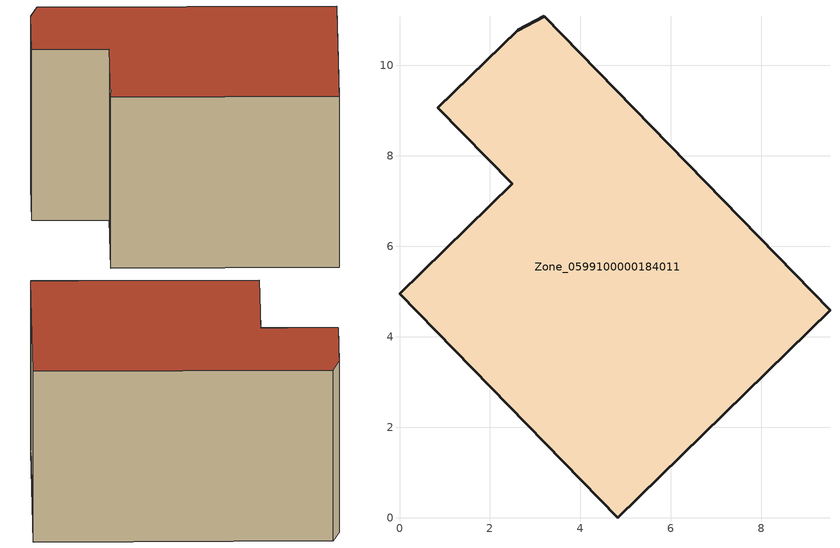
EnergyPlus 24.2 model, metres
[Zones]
Zone_0599100000184011
 floor ground (C_G): 2.61,10.78 3.2,11.09 9.52,4.58 4.82,0 0,4.95 2.49,7.38 0.85,9.06 z0
 wall outside (C_F): 4.82,0 9.52,4.58 3.2,11.09 2.61,10.78 0.85,9.06 2.49,7.38 0,4.95 4.82,0 z0:5.68
 roof outside (C_R): 3.2,11.09 2.61,10.78 0.85,9.06 2.49,7.38 0,4.95 4.82,0 9.52,4.58 z5.68
[BUILDING]
Pand.0599100000184011: North Axis=0; Terrain=City; Loads Convergence Tolerance Value=0.04; Temperature Convergence Tolerance Value=0.4; Solar Distribution=FullExterior; Maximum Number of Warmup Days=25; Minimum Number of Warmup Days=1
[Site:Location]
Rotterdam.The.Hague.AP_ZH_NLD Design_Conditions: Latitude=51.96; Longitude=4.45; Time Zone=1; Elevation=-4.5
[SITE:GROUNDTEMPERATURE:BUILDINGSURFACE]
18, 18, 18, 18, 18, 18, 18, 18, 18, 18, 18, 18
[MATERIAL] Thermal Absorptance=0.9; Solar Absorptance=0.7; Visible Absorptance=0.7
Name | Roughness | Thickness | Conductivity | Density | Specific Heat
G.TI.1975-1991 | MediumSmooth | 0.15 | 0.288461 | 540 | 1210
F.TI.1975-1991 | Rough | 0.3 | 0.230769 | 1920 | 840
R.TI.1975-1991 | MediumRough | 0.2 | 0.153846 | 1500 | 1000
[CONSTRUCTION]
C_G: G.TI.1975-1991
C_F: F.TI.1975-1991
C_R: R.TI.1975-1991
[ZONE]
Zone_0599100000184011: Type=1; Multiplier=1; Ceiling Height=Autocalculate; Volume=Autocalculate; Floor Area=autocalculate; Part of Total Floor Area=Yes
[ZONEINFILTRATION:DESIGNFLOWRATE]
Infil_Zone_0599100000184011: Zone or ZoneList or Space or SpaceList=Zone_0599100000184011; Schedule=AlwaysOn; Design Flow Rate Calculation Method=Flow/Area; Flow Rate per Floor Area=0.003; Constant Term Coefficient=1; Temperature Term Coefficient=0; Velocity Term Coefficient=0; Velocity Squared Term Coefficient=0
[HVACTEMPLATE:ZONE:IDEALLOADSAIRSYSTEM]
Zone_0599100000184011: Maximum Heating Supply Air Temperature=50; Minimum Cooling Supply Air Temperature=13; Maximum Heating Supply Air Humidity Ratio=0.0156; Minimum Cooling Supply Air Humidity Ratio=0.0077; Heating Limit=NoLimit; Cooling Limit=NoLimit; Dehumidification Control Type=ConstantSensibleHeatRatio; Cooling Sensible Heat Ratio=0.7; Dehumidification Setpoint=60; Humidification Control Type=None; Humidification Setpoint=30; Outdoor Air Method=None; Outdoor Air Flow Rate per Person=0.00944; Outdoor Air Flow Rate per Zone Floor Area=0; Outdoor Air Flow Rate per Zone=0; Demand Controlled Ventilation Type=None; Outdoor Air Economizer Type=NoEconomizer; Heat Recovery Type=None; Sensible Heat Recovery Effectiveness=0.7; Latent Heat Recovery Effectiveness=0.65
[ZONECONTROL:THERMOSTAT]
ThermostatControl_Zone_0599100000184011: Zone or ZoneList=Zone_0599100000184011; Control Type Schedule=DualSetpointControlType; Control 1=Thermostat_Zone_0599100000184011; Temperature Difference Between Cutout And Setpoint=0
[THERMOSTATSETPOINT:DUALSETPOINT]
Thermostat_Zone_0599100000184011: Heating Setpoint Temperature Schedule=HeatingSetpoint_Zone_0599100000184011; Cooling Setpoint Temperature Schedule=CoolingSetpoint_Zone_0599100000184011
[SCHEDULE:COMPACT]
HeatingSetpoint_Zone_0599100000184011: Through: 12/31, For: AllDays, Until: 24:00, 21
CoolingSetpoint_Zone_0599100000184011: Through: 12/31, For: AllDays, Until: 24:00, 24
DualSetpointControlType: Through: 12/31, For: AllDays, Until: 24:00, 4
AlwaysOn: Through: 12/31, For: AllDays, Until: 24:00, 1
